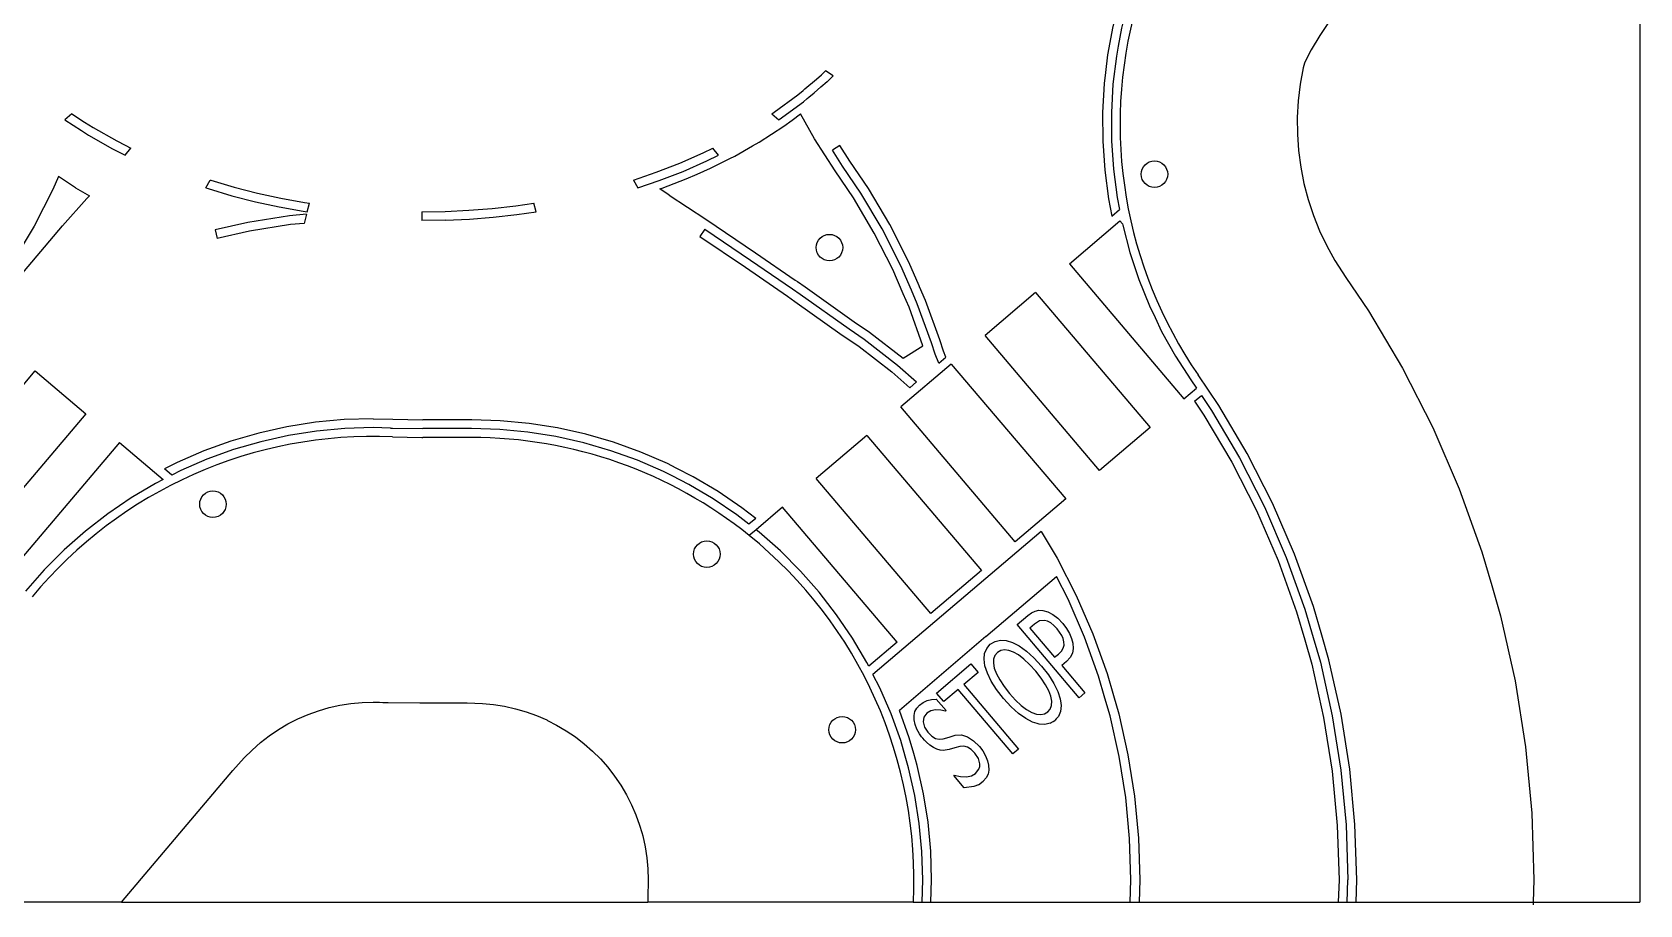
# Model space of a CAD drawing. Extents: x -550 to 0, y -1 to 500.
# Drawn here: x -363.3 to 0, y -0.6 to 196.6 of the extents above; entities that cross this region are included whole.
import ezdxf

# ---------------------------------------------------------------- set-up
doc = ezdxf.new("R2010")
doc.units = 0
doc.header["$LTSCALE"] = 25.4
doc.layers.get('0').update_dxf_attribs({"color": 13, "linetype": 'CONTINUOUS'})

msp = doc.modelspace()

# ---------------------------------------------------------------- linework, layer by layer
at = {"color": 0}
for p, q in [((0, 231.81), (0, 0)), ((-182.3, 186.69), (-183.98, 187.83)), ((-354.35, 178.14), (-355.89, 176.75)), ((-196.12, 178.14), (-194.59, 176.75)), ((-186.5, 172.46), (-189.64, 178.08)), ((-181.84, 165.21), (-186.5, 172.46)), ((-180.79, 170.97), (-182.47, 169.88)), ((-178.5, 167.41), (-180.79, 170.97)), ((-342.28, 168.8), (-340.97, 170.39)), ((-208.19, 168.8), (-209.5, 170.39)), ((-180.17, 166.31), (-182.47, 169.88)), ((-174.32, 161.25), (-178.5, 167.41)), ((-357.35, 163.94), (-358.6, 161.05)), ((-353.48, 161.38), (-357.35, 163.94)), ((-177.7, 159.11), (-181.84, 165.21)), ((-176.01, 160.18), (-180.17, 166.31)), ((-358.6, 161.05), (-362.85, 152.71)), ((-353.48, 161.38), (-350.33, 159.62)), ((-324.02, 161.38), (-323.04, 163.16)), ((-227.43, 163.16), (-226.45, 161.38)), ((-219.37, 159.76), (-221.45, 161.13)), ((-171.24, 152.12), (-176.01, 160.18)), ((-169.49, 153.09), (-174.32, 161.25)), ((-356.4, 152.81), (-350.93, 159.02)), ((-350.93, 159.02), (-350.33, 159.62)), ((-301.11, 155.99), (-300.58, 157.94)), ((-249.36, 155.99), (-249.9, 157.94)), ((-172.99, 151.16), (-177.7, 159.11)), ((-119.31, 155), (-117.56, 156.48)), ((-373.86, 132.24), (-356.4, 152.81)), ((-362.85, 152.71), (-367.62, 144.65)), ((-314.54, 153.58), (-321.91, 151.93)), ((-305.17, 155.06), (-314.54, 153.58)), ((-304.92, 153.08), (-314.16, 151.61)), ((-301.27, 155.43), (-305.17, 155.06)), ((-301.83, 153.37), (-304.92, 153.08)), ((-301.27, 155.43), (-301.83, 153.37)), ((-275.24, 155.99), (-275.24, 153.99)), ((-269.86, 154.08), (-275.24, 153.99)), ((-269.86, 154.08), (-264.49, 154.33)), ((-264.49, 154.33), (-259.12, 154.75)), ((-259.12, 154.75), (-253.75, 155.35)), ((-253.75, 155.35), (-249.36, 155.99)), ((-165.18, 144.63), (-169.49, 153.09)), ((-128.91, 144.23), (-117.47, 153.93)), ((-117.47, 153.93), (-116.93, 153.29)), ((-321.91, 151.93), (-321.47, 149.98)), ((-314.16, 151.61), (-321.47, 149.98)), ((-211.31, 152.09), (-212.43, 150.43)), ((-168.8, 142.93), (-172.99, 151.16)), ((-166.99, 143.78), (-171.24, 152.12)), ((-166.43, 137.45), (-168.8, 142.93)), ((-164.6, 138.25), (-166.99, 143.78)), ((-162.85, 139.25), (-165.18, 144.63)), ((-128.91, 144.23), (-103.03, 113.73)), ((-163.27, 135.19), (-164.6, 138.25)), ((-162.76, 139.04), (-162.85, 139.25)), ((-161.41, 135.92), (-162.76, 139.04)), ((-66.46, 141.16), (-61.33, 133.62)), ((-165.13, 134.45), (-166.43, 137.45)), ((-161.99, 125.71), (-165.13, 134.45)), ((-160.1, 126.36), (-163.27, 135.19)), ((-158.2, 127.02), (-161.41, 135.92)), ((-136.54, 137.76), (-147.97, 128.05)), ((-136.54, 137.76), (-110.65, 107.26)), ((-177.56, 131.15), (-174.08, 128.79)), ((-61.33, 133.62), (-53.66, 120.64)), ((-179.84, 127.86), (-176.44, 125.55)), ((-178.7, 129.51), (-175.26, 127.17)), ((-175.26, 127.17), (-167.76, 121.35)), ((-174.08, 128.79), (-166.49, 122.89)), ((-122.09, 97.55), (-147.97, 128.05)), ((-176.44, 125.55), (-169.04, 119.81)), ((-166.49, 122.89), (-161.99, 125.71)), ((-159.24, 123.79), (-160.1, 126.36)), ((-157.36, 124.48), (-158.2, 127.02)), ((-156.83, 123.15), (-157.36, 124.48)), ((-167.76, 121.35), (-163.44, 117.54)), ((-155.59, 121.58), (-167.03, 111.87)), ((-158.44, 121.79), (-156.83, 123.15)), ((-155.59, 121.58), (-129.71, 91.08)), ((-53.66, 120.64), (-46.81, 107.2)), ((-169.04, 119.81), (-164.98, 116.23)), ((-164.98, 116.23), (-163.44, 117.54)), ((-101.49, 117.99), (-100.22, 116.12)), ((-95.12, 112.18), (-99.83, 119.1)), ((-103.03, 113.73), (-100.22, 116.12)), ((-100.62, 113.15), (-99.09, 114.45)), ((-100.62, 113.15), (-98.5, 110.03)), ((-99.09, 114.45), (-96.81, 111.1)), ((-292.77, 109.02), (-299.27, 108.41)), ((-286.24, 109.23), (-292.77, 109.02)), ((-286.24, 109.23), (-281.81, 109.09)), ((-281.81, 109.09), (-275.03, 108.99)), ((-141.15, 81.37), (-167.03, 111.87)), ((-96.81, 111.1), (-90.48, 100.4)), ((-88.73, 101.36), (-95.12, 112.18)), ((-312.1, 105.96), (-318.38, 104.14)), ((-305.73, 107.39), (-312.1, 105.96)), ((-305.35, 105.42), (-311.6, 104.02)), ((-299.27, 108.41), (-305.73, 107.39)), ((-299.02, 106.42), (-305.35, 105.42)), ((-292.64, 107.03), (-299.02, 106.42)), ((-286.24, 107.23), (-292.64, 107.03)), ((-282.34, 107.1), (-286.24, 107.23)), ((-281.84, 107.09), (-275.03, 106.99)), ((-263.97, 108.99), (-275.03, 108.99)), ((-264, 106.99), (-275.03, 106.99)), ((-257.63, 106.78), (-264, 106.99)), ((-257.5, 108.78), (-263.97, 108.99)), ((-251.25, 106.18), (-257.63, 106.78)), ((-251, 108.17), (-257.5, 108.78)), ((-244.92, 105.18), (-251.25, 106.18)), ((-244.54, 107.15), (-251, 108.17)), ((-238.17, 105.72), (-244.54, 107.15)), ((-231.89, 103.9), (-238.17, 105.72)), ((-174.65, 105.4), (-186.09, 95.69)), ((-174.65, 105.4), (-148.77, 74.9)), ((-110.65, 107.26), (-122.09, 97.55)), ((-46.81, 107.2), (-40.82, 93.36)), ((-343.52, 103.86), (-369.4, 73.36)), ((-343.52, 103.86), (-333.65, 95.49)), ((-324.52, 101.93), (-330.52, 99.33)), ((-318.38, 104.14), (-324.52, 101.93)), ((-317.76, 102.24), (-323.79, 100.06)), ((-311.6, 104.02), (-317.76, 102.24)), ((-281.87, 105.09), (-275.24, 104.99)), ((-264.03, 104.99), (-275.03, 104.99)), ((-238.66, 103.78), (-244.92, 105.18)), ((-232.51, 101.99), (-238.66, 103.78)), ((-226.48, 99.82), (-232.51, 101.99)), ((-225.75, 101.68), (-231.89, 103.9)), ((-330.52, 99.33), (-333.37, 97.88)), ((-323.79, 100.06), (-329.67, 97.52)), ((-220.6, 97.28), (-226.48, 99.82)), ((-219.75, 99.09), (-225.75, 101.68)), ((-217.75, 98.07), (-219.75, 99.09)), ((-92.23, 99.43), (-86.64, 88.46)), ((-90.48, 100.4), (-84.83, 89.31)), ((-83.02, 90.16), (-88.73, 101.36)), ((-335.38, 94.61), (-340.89, 91.35)), ((-333.65, 95.49), (-335.38, 94.61)), ((-331.72, 96.47), (-333.37, 97.88)), ((-329.67, 97.52), (-331.72, 96.47)), ((-218.65, 96.29), (-220.6, 97.28)), ((-214.89, 94.37), (-218.65, 96.29)), ((-213.93, 96.12), (-217.75, 98.07)), ((-208.3, 92.8), (-213.93, 96.12)), ((-160.21, 65.19), (-186.09, 95.69)), ((-340.89, 91.35), (-346.19, 87.75)), ((-209.38, 91.11), (-214.89, 94.37)), ((-204.08, 87.51), (-209.38, 91.11)), ((-202.9, 89.12), (-208.3, 92.8)), ((-129.71, 91.08), (-141.15, 81.37)), ((-40.82, 93.36), (-35.71, 79.17)), ((-346.19, 87.75), (-351.26, 83.82)), ((-201.33, 85.38), (-204.08, 87.51)), ((-199.77, 86.7), (-202.9, 89.12)), ((-193.71, 89.22), (-199.72, 84.12)), ((-167.83, 58.72), (-193.71, 89.22)), ((-86.64, 88.46), (-81.75, 77.16)), ((-84.83, 89.31), (-79.89, 77.89)), ((-78.03, 78.63), (-83.02, 90.16)), ((-351.26, 83.82), (-356.06, 79.58)), ((-199.77, 86.7), (-201.33, 85.38)), ((-199.72, 84.12), (-201.28, 82.8)), ((-199.01, 83.58), (-199.72, 84.12)), ((-194.21, 79.34), (-199.01, 83.58)), ((-135.25, 83.76), (-173.29, 51.46)), ((-135.25, 83.76), (-131.69, 77.74)), ((-356.06, 79.58), (-360.59, 75.05)), ((-189.68, 74.81), (-194.21, 79.34)), ((-131.69, 77.74), (-127.38, 69.29)), ((-81.75, 77.16), (-77.58, 65.57)), ((-79.89, 77.89), (-75.68, 66.19)), ((-73.77, 66.8), (-78.03, 78.63)), ((-35.71, 79.17), (-33.48, 71.5)), ((-360.59, 75.05), (-364.8, 70.28)), ((-185.44, 70), (-189.68, 74.81)), ((-148.77, 74.9), (-160.21, 65.19)), ((-147.79, 60), (-131.8, 73.57)), ((-129.19, 68.44), (-131.8, 73.57)), ((-181.51, 64.94), (-185.44, 70)), ((-127.38, 69.29), (-123.61, 60.58)), ((-33.48, 71.5), (-31.5, 64.69)), ((-125.47, 59.84), (-129.19, 68.44)), ((-77.58, 65.57), (-75.73, 59.22)), ((-75.68, 66.19), (-73.81, 59.78)), ((-71.89, 60.34), (-73.77, 66.8)), ((-177.91, 59.64), (-181.51, 64.94)), ((-126.72, 46.18), (-140.74, 62.7)), ((-137.85, 61.91), (-132.24, 55.31)), ((-31.5, 64.69), (-28.21, 49.97)), ((-174.65, 54.12), (-177.91, 59.64)), ((-167.83, 58.72), (-174.22, 53.3)), ((-147.79, 60), (-167.33, 43.27)), ((-122.3, 51.04), (-125.47, 59.84)), ((-123.61, 60.58), (-120.4, 51.65)), ((-75.73, 59.22), (-74.14, 53.74)), ((-73.81, 59.78), (-72.2, 54.24)), ((-70.27, 54.74), (-71.89, 60.34)), ((-67.52, 42.47), (-70.27, 54.74)), ((-174.22, 53.3), (-174.65, 54.12)), ((-171.74, 48.42), (-173.29, 51.46)), ((-158.95, 47.24), (-151.15, 53.87)), ((-149.49, 51.91), (-152.75, 49.15)), ((-151.15, 53.87), (-149.49, 51.91)), ((-130.65, 53.43), (-125.43, 47.28)), ((-120.87, 46.11), (-122.3, 51.04)), ((-120.4, 51.65), (-118.95, 46.67)), ((-74.14, 53.74), (-71.46, 41.72)), ((-72.2, 54.24), (-69.49, 42.1)), ((-169.19, 42.53), (-171.74, 48.42)), ((-157.29, 45.29), (-158.95, 47.24)), ((-154.04, 48.05), (-157.29, 45.29)), ((-141.68, 33.49), (-154.04, 48.05)), ((-152.75, 49.15), (-140.39, 34.58)), ((-125.43, 47.28), (-126.72, 46.18)), ((-28.21, 49.97), (-25.85, 35.07)), ((-298.59, 43.24), (-296.18, 43.94)), ((-296.18, 43.94), (-293.73, 44.49)), ((-293.73, 44.49), (-291.25, 44.88)), ((-291.25, 44.88), (-288.75, 45.12)), ((-288.75, 45.12), (-286.24, 45.2)), ((-286.24, 45.2), (-284.79, 45.15)), ((-284.79, 45.15), (-284.04, 45.12)), ((-284.04, 45.12), (-282.81, 45.1)), ((-282.81, 45.1), (-275.71, 44.99)), ((-275.71, 44.99), (-275.03, 44.99)), ((-275.03, 44.99), (-264.97, 44.99)), ((-264.97, 44.99), (-261.52, 44.88)), ((-261.52, 44.88), (-259.02, 44.64)), ((-259.02, 44.64), (-256.54, 44.25)), ((-256.54, 44.25), (-254.09, 43.7)), ((-254.09, 43.7), (-251.68, 43)), ((-159.01, 45.88), (-156.77, 43.25)), ((-119.69, 42.05), (-120.87, 46.11)), ((-118.95, 46.67), (-117.75, 42.54)), ((-307.65, 38.97), (-305.49, 40.25)), ((-305.49, 40.25), (-303.26, 41.39)), ((-303.26, 41.39), (-300.95, 42.39)), ((-300.95, 42.39), (-298.59, 43.24)), ((-251.68, 43), (-249.32, 42.15)), ((-249.32, 42.15), (-247.01, 41.15)), ((-247.01, 41.15), (-246.8, 41.04)), ((-246.8, 41.04), (-244.78, 40.01)), ((-244.78, 40.01), (-242.61, 38.73)), ((-167.02, 36.51), (-169.19, 42.53)), ((-165.12, 37.12), (-167.33, 43.27)), ((-156.77, 43.25), (-156.87, 43.17)), ((-133.23, 40.4), (-132.56, 40.81)), ((-132.56, 40.81), (-132.17, 41.05)), ((-117.65, 32.91), (-119.69, 42.05)), ((-117.75, 42.54), (-115.68, 33.28)), ((-71.46, 41.72), (-69.53, 29.56)), ((-69.49, 42.1), (-67.54, 29.81)), ((-65.56, 30.06), (-67.52, 42.47)), ((-311.72, 36.02), (-309.73, 37.56)), ((-309.73, 37.56), (-307.65, 38.97)), ((-242.61, 38.73), (-240.54, 37.32)), ((-240.54, 37.32), (-238.55, 35.78)), ((-166, 33), (-167.02, 36.51)), ((-164.08, 33.55), (-165.12, 37.12)), ((-161.66, 36.59), (-162.31, 37.35)), ((-315.37, 32.59), (-313.6, 34.36)), ((-313.6, 34.36), (-311.72, 36.02)), ((-238.55, 35.78), (-236.67, 34.12)), ((-236.67, 34.12), (-234.89, 32.35)), ((-165.23, 30.35), (-166, 33)), ((-163.3, 30.85), (-164.08, 33.55)), ((-140.39, 34.58), (-141.68, 33.49)), ((-116.18, 23.66), (-117.65, 32.91)), ((-115.68, 33.28), (-114.2, 23.91)), ((-25.85, 35.07), (-24.44, 20.06)), ((-343.13, 0), (-317.91, 29.71)), ((-317.91, 29.71), (-315.37, 32.59)), ((-234.89, 32.35), (-233.23, 30.46)), ((-233.23, 30.46), (-231.69, 28.48)), ((-163.84, 24.1), (-165.23, 30.35)), ((-161.87, 24.47), (-163.3, 30.85)), ((-147.11, 29.84), (-147.27, 28.89)), ((-147.17, 30.95), (-147.11, 29.84)), ((-69.53, 29.56), (-68.37, 17.3)), ((-67.54, 29.81), (-66.37, 17.42)), ((-64.38, 17.55), (-65.56, 30.06)), ((-231.69, 28.48), (-230.28, 26.4)), ((-230.28, 26.4), (-229, 24.24)), ((-155.03, 28.59), (-154.94, 28.66)), ((-152.69, 25.83), (-155.03, 28.59)), ((-150.53, 26.1), (-152.69, 25.83)), ((-149.47, 26.52), (-150.53, 26.1)), ((-149.47, 26.52), (-148.38, 27.29)), ((-148.38, 27.29), (-147.69, 28.04)), ((-147.27, 28.89), (-147.69, 28.04)), ((-229, 24.24), (-227.86, 22)), ((-227.86, 22), (-226.87, 19.7)), ((-162.83, 17.77), (-163.84, 24.1)), ((-160.85, 18.02), (-161.87, 24.47)), ((-115.3, 14.34), (-116.18, 23.66)), ((-114.2, 23.91), (-113.3, 14.47)), ((-226.87, 19.7), (-226.02, 17.34)), ((-24.44, 20.06), (-23.96, 4.99)), ((-226.02, 17.34), (-225.54, 15.7)), ((-225.54, 15.7), (-225.32, 14.93)), ((-225.32, 14.93), (-224.77, 12.47)), ((-162.23, 11.39), (-162.83, 17.77)), ((-160.23, 11.52), (-160.85, 18.02)), ((-68.37, 17.3), (-67.98, 4.99)), ((-66.37, 17.42), (-65.98, 4.99)), ((-63.98, 4.99), (-64.38, 17.55)), ((-224.77, 12.47), (-224.38, 9.99)), ((-162.03, 4.99), (-162.23, 11.39)), ((-160.03, 4.99), (-160.23, 11.52)), ((-115.01, 4.99), (-115.3, 14.34)), ((-113.3, 14.47), (-113.01, 4.99)), ((-224.38, 9.99), (-224.14, 7.49)), ((-224.14, 7.49), (-224.06, 4.99)), ((-224.06, 4.99), (-224.19, 0.94)), ((-162.19, 0), (-162.03, 4.99)), ((-160.19, 0), (-160.03, 4.99)), ((-115.16, 0), (-115.01, 4.99)), ((-113.01, 4.99), (-113.17, 0)), ((-67.98, 4.99), (-68.14, 0)), ((-66.14, 0), (-65.98, 4.99)), ((-64.14, 0), (-63.98, 4.99)), ((-23.96, 4.99), (-24.12, 0)), ((-343.13, 0), (-421.82, 0)), ((-343.13, 0), (-224.19, 0)), ((-224.19, 0.94), (-224.19, 0)), ((-164.19, 0), (-224.19, 0)), ((-164.19, 0), (-162.19, 0)), ((-162.19, 0), (-160.19, 0)), ((-160.19, 0), (-115.16, 0)), ((-115.16, 0), (-113.17, 0)), ((-113.17, 0), (-68.14, 0)), ((-68.14, 0), (-66.14, 0)), ((-66.14, 0), (-64.31, 0)), ((-64.17, 0), (-64.14, 0)), ((-24.12, 0), (0, 0)), ((-64.14, 0), (-24.12, 0)), ((-24.12, 0), (-24.14, -0.63))]:
    msp.add_line(p, q, dxfattribs=at)
at = {"color": 7}
for p, q in [((-158.44, 121.79), (-159.24, 123.79)), ((-388.46, 89.54), (-362.58, 120.04)), ((-362.58, 120.04), (-351.14, 110.33)), ((-351.14, 110.33), (-377.02, 79.83)), ((-98.5, 110.03), (-92.23, 99.43))]:
    msp.add_line(p, q, dxfattribs=at)
at = {"color": 0}
for points in [[(-35.72, 222.07, 0), (-40.23, 220.76, 0), (-43.77, 219.48, 0), (-47.23, 217.98, 0), (-50.59, 216.27, 0), (-53.83, 214.36, 0), (-56.95, 212.24, 0), (-59.93, 209.93, 0), (-62.75, 207.44, 0), (-65.42, 204.77, 0), (-67.91, 201.95, 0), (-70.22, 198.97, 0), (-72.34, 195.85, 0), (-74.25, 192.61, 0), (-75.68, 189.81, 0), (-75.81, 189.56, 0)], [(-117.59, 203.86, 0), (-119.08, 197.88, 0), (-120.27, 191.45, 0), (-120.75, 187.45, 0)], [(-115.69, 203.22, 0), (-117.13, 197.45, 0), (-117.87, 193.43, 0)], [(-117.87, 193.43, 0), (-118.29, 191.15, 0), (-119.06, 184.79, 0), (-119.42, 178.39, 0), (-119.38, 171.98, 0), (-118.94, 165.59, 0), (-118.1, 159.24, 0), (-117.56, 156.48, 0)], [(-75.81, 189.56, 0), (-76.07, 188.53, 0), (-76.75, 184.83, 0), (-77.2, 181.08, 0), (-77.41, 177.32, 0), (-77.39, 173.55, 0), (-77.13, 169.8, 0), (-76.64, 166.06, 0), (-75.91, 162.36, 0), (-74.95, 158.72, 0), (-73.77, 155.14, 0), (-72.36, 151.65, 0), (-70.73, 148.25, 0), (-68.9, 144.96, 0), (-66.46, 141.16, 0)], [(-188.69, 183.73, 0), (-186.03, 185.98, 0)], [(-186.03, 185.98, 0), (-184.92, 186.92, 0), (-184.75, 187.08, 0)], [(-185.04, 184.2, 0), (-183.61, 185.4, 0)], [(-184.75, 187.08, 0), (-183.98, 187.83, 0)], [(-183.61, 185.4, 0), (-183.57, 185.44, 0), (-182.3, 186.69, 0)], [(-120.75, 187.45, 0), (-121.05, 184.97, 0), (-121.42, 178.44, 0), (-121.38, 171.91, 0), (-120.93, 165.39, 0), (-120.08, 158.91, 0), (-119.31, 155, 0)], [(-196.12, 178.14, 0), (-195.61, 178.46, 0), (-190.25, 182.41, 0), (-189.08, 183.4, 0)], [(-189.08, 183.4, 0), (-188.69, 183.73, 0)], [(-188.15, 181.57, 0), (-187.76, 181.9, 0)], [(-187.76, 181.9, 0), (-186.59, 182.88, 0)], [(-186.59, 182.88, 0), (-185.04, 184.2, 0)], [(-354.35, 178.14, 0), (-351.44, 176.26, 0)], [(-194.59, 176.75, 0), (-194.48, 176.82, 0), (-189.01, 180.84, 0), (-188.15, 181.57, 0)], [(-191.53, 176.69, 0), (-189.64, 178.08, 0)], [(-355.89, 176.75, 0), (-352.14, 174.33, 0)], [(-351.44, 176.26, 0), (-349.5, 175.01, 0), (-344.16, 171.98, 0), (-342.26, 171.03, 0)], [(-200.48, 170.87, 0), (-198.98, 171.72, 0), (-193.43, 175.3, 0), (-191.53, 176.69, 0)], [(-352.14, 174.33, 0), (-350.54, 173.3, 0), (-345.1, 170.21, 0), (-343.59, 169.46, 0)], [(-342.26, 171.03, 0), (-340.97, 170.39, 0)], [(-205.65, 168.01, 0), (-204.51, 168.58, 0), (-200.48, 170.87, 0)], [(-343.59, 169.46, 0), (-342.28, 168.8, 0)], [(-227.43, 163.16, 0), (-222.26, 164.91, 0), (-216.96, 166.97, 0), (-211.65, 169.31, 0), (-209.5, 170.39, 0)], [(-226.45, 161.38, 0), (-221.58, 163.03, 0), (-216.2, 165.12, 0), (-210.8, 167.5, 0), (-208.19, 168.8, 0)], [(-213.03, 164.5, 0), (-210.01, 165.83, 0), (-205.65, 168.01, 0)], [(-221.45, 161.13, 0), (-220.95, 161.3, 0), (-215.49, 163.42, 0), (-213.03, 164.5, 0)], [(-324.02, 161.38, 0), (-323.52, 161.21, 0), (-318.16, 159.62, 0), (-312.8, 158.26, 0), (-307.44, 157.1, 0), (-302.08, 156.13, 0), (-301.11, 155.99, 0)], [(-323.04, 163.16, 0), (-322.92, 163.12, 0), (-317.63, 161.55, 0), (-312.34, 160.21, 0), (-307.06, 159.06, 0), (-301.76, 158.11, 0), (-300.58, 157.94, 0)], [(-275.24, 155.99, 0), (-269.93, 156.07, 0), (-264.62, 156.33, 0), (-259.31, 156.75, 0), (-254.01, 157.34, 0), (-249.9, 157.94, 0)], [(-219.37, 159.76, 0), (-211.09, 154.33, 0), (-199.8, 146.73, 0), (-190.86, 140.55, 0)], [(-116.93, 153.29, 0), (-116.86, 152.95, 0), (-115.23, 146.76, 0), (-113.22, 140.67, 0), (-110.82, 134.73, 0), (-109.55, 132.06, 0)], [(-212.43, 150.43, 0), (-202.06, 143.43, 0), (-192.63, 136.91, 0), (-190.91, 135.72, 0), (-180.24, 128.13, 0)], [(-211.31, 152.09, 0), (-200.93, 145.08, 0), (-191.49, 138.55, 0), (-189.76, 137.36, 0), (-178.7, 129.51, 0)], [(-190.86, 140.55, 0), (-190.35, 140.2, 0), (-188.61, 139, 0)], [(-188.61, 139, 0), (-177.56, 131.15, 0)], [(-162.89, 139.23, 0), (-162.85, 139.25, 0)], [(-109.55, 132.06, 0), (-108.06, 128.95, 0), (-104.94, 123.35, 0), (-101.49, 117.99, 0)], [(-180.24, 128.13, 0), (-179.84, 127.86, 0)], [(-282.34, 107.1, 0), (-282.09, 107.09, 0), (-281.84, 107.09, 0)], [(-275.24, 104.99, 0), (-275.03, 104.99, 0)], [(-140.74, 62.7, 0), (-138.3, 64.77, 0), (-137.45, 65.38, 0), (-136.63, 65.77, 0), (-135.79, 65.93, 0), (-134.89, 65.89, 0), (-133.8, 65.58, 0), (-132.68, 65, 0), (-131.54, 64.13, 0), (-130.39, 62.92, 0)], [(-132.24, 55.31, 0), (-131.36, 56.05, 0), (-130.7, 56.71, 0), (-130.28, 57.34, 0), (-130.1, 58.02, 0), (-130.14, 58.79, 0), (-130.33, 59.53, 0), (-130.64, 60.24, 0), (-131.68, 61.72, 0), (-132.4, 62.48, 0), (-133.12, 63.06, 0), (-133.82, 63.45, 0), (-134.52, 63.65, 0), (-135.64, 63.53, 0), (-136.78, 62.82, 0), (-137.85, 61.91, 0)], [(-130.39, 62.92, 0), (-129.55, 61.82, 0), (-128.88, 60.69, 0), (-128.4, 59.57, 0), (-128.12, 58.52, 0), (-128.03, 57.32, 0), (-128.21, 56.25, 0), (-128.7, 55.27, 0), (-129.56, 54.36, 0), (-130.65, 53.43, 0)], [(-136.21, 40.34, 0), (-137.21, 40.65, 0), (-138.75, 41.46, 0), (-140.37, 42.63, 0), (-142.05, 44.15, 0), (-143.76, 46.01, 0), (-145.34, 48.04, 0), (-146.56, 49.93, 0), (-147.44, 51.71, 0), (-148, 53.37, 0), (-148.2, 54.86, 0), (-148.06, 56.19, 0), (-147.59, 57.33, 0), (-146.78, 58.26, 0)], [(-146.78, 58.26, 0), (-145.71, 58.91, 0), (-144.5, 59.19, 0), (-143.16, 59.1, 0), (-141.75, 58.67, 0)], [(-141.75, 58.67, 0), (-140.23, 57.87, 0), (-138.6, 56.7, 0), (-136.91, 55.18, 0), (-135.18, 53.29, 0), (-133.63, 51.32, 0), (-132.4, 49.41, 0), (-131.5, 47.61, 0), (-130.96, 45.96, 0), (-130.82, 44.92, 0)], [(-145.16, 56.37, 0), (-145.73, 55.7, 0), (-146.04, 54.91, 0), (-146.08, 53.96, 0), (-145.87, 52.83, 0)], [(-136.52, 52.15, 0), (-137.89, 53.66, 0), (-139.2, 54.88, 0), (-140.43, 55.83, 0), (-141.56, 56.48, 0), (-142.62, 56.87, 0), (-143.58, 56.98, 0), (-144.43, 56.81, 0), (-145.16, 56.37, 0)], [(-145.87, 52.83, 0), (-145.4, 51.59, 0), (-144.66, 50.21, 0), (-143.66, 48.72, 0), (-142.42, 47.15, 0), (-141.07, 45.66, 0), (-139.78, 44.45, 0), (-138.56, 43.52, 0), (-137.39, 42.85, 0), (-136.32, 42.47, 0), (-135.36, 42.36, 0), (-134.51, 42.52, 0), (-133.78, 42.95, 0)], [(-133.78, 42.95, 0), (-133.23, 43.6, 0), (-132.93, 44.41, 0), (-132.89, 45.38, 0), (-133.1, 46.5, 0), (-133.56, 47.75, 0), (-134.29, 49.11, 0), (-135.27, 50.58, 0), (-136.52, 52.15, 0)], [(-162.31, 37.35, 0), (-162.81, 38.01, 0), (-163.38, 39.04, 0), (-163.78, 40.09, 0), (-163.99, 41.15, 0), (-164, 42.16, 0), (-163.81, 43.06, 0), (-163.4, 43.84, 0), (-162.79, 44.5, 0)], [(-162.79, 44.5, 0), (-161.94, 45.1, 0), (-161.02, 45.53, 0), (-160.04, 45.79, 0), (-159.01, 45.88, 0)], [(-130.82, 44.92, 0), (-130.75, 44.41, 0), (-130.9, 43.08, 0), (-131.38, 41.96, 0), (-131.87, 41.4, 0)], [(-156.87, 43.17, 0), (-157.97, 43.4, 0), (-159.13, 43.42, 0), (-160.21, 43.2, 0), (-161.1, 42.67, 0), (-161.76, 41.8, 0), (-161.95, 40.72, 0), (-161.66, 39.54, 0), (-160.9, 38.37, 0), (-160.02, 37.5, 0), (-159.16, 36.98, 0), (-158.3, 36.78, 0), (-157.44, 36.87, 0), (-156.07, 37.29, 0), (-154.72, 37.69, 0), (-153.29, 37.77, 0), (-151.92, 37.35, 0), (-150.57, 36.47, 0), (-149.25, 35.15, 0), (-148.49, 34.14, 0), (-147.86, 33.05, 0), (-147.4, 31.94, 0), (-147.17, 30.95, 0)], [(-133.23, 40.4, 0), (-134.43, 40.11, 0), (-135.76, 40.2, 0), (-136.21, 40.34, 0)], [(-131.87, 41.4, 0), (-132.17, 41.05, 0)], [(-154.94, 28.66, 0), (-153.49, 28.34, 0), (-152.15, 28.31, 0), (-151, 28.56, 0), (-150.12, 29.07, 0), (-149.34, 30.06, 0), (-149.17, 30.61, 0), (-149.15, 31.2, 0), (-149.48, 32.43, 0), (-150.3, 33.67, 0), (-151.13, 34.5, 0), (-151.95, 35.03, 0), (-152.78, 35.26, 0), (-153.64, 35.18, 0), (-154.78, 34.85, 0), (-156.04, 34.45, 0), (-157.42, 34.25, 0), (-158.13, 34.33, 0), (-158.88, 34.55, 0), (-159.65, 34.92, 0), (-160.43, 35.44, 0), (-161.23, 36.13, 0), (-161.66, 36.59, 0)], [(-64.31, 0, 0), (-64.17, 0, 0)]]:
    msp.add_polyline3d(points, dxfattribs=at)
for centre in [(-109.69, 164.48), (-183.13, 147.88), (-322.43, 89.9), (-210.84, 78.62), (-180.25, 38.95)]:
    msp.add_circle(centre, 3, dxfattribs=at)
for centre, start, end in [((-17.45, 175.8), 164.4668, 214.5412), ((-286.24, 5.23), 87.4947, 140.4), ((-264.03, 4.99), 51.1155, 90), ((-264.03, 4.99), 357.1416, 51.1155)]:
    msp.add_arc(centre, 100, start, end, dxfattribs=at)

# ---------------------------------------------------------------- meshes
mesh = msp.add_polyface(dxfattribs=at)
corners = [(-161.66, 36.59), (-162.05, 37), (-162.31, 37.35)]
mesh.append_faces([[corners[k] for k in face] for face in [(0, 1, 2)]], dxfattribs={"color": 0})

doc.saveas('drawing.dxf')
